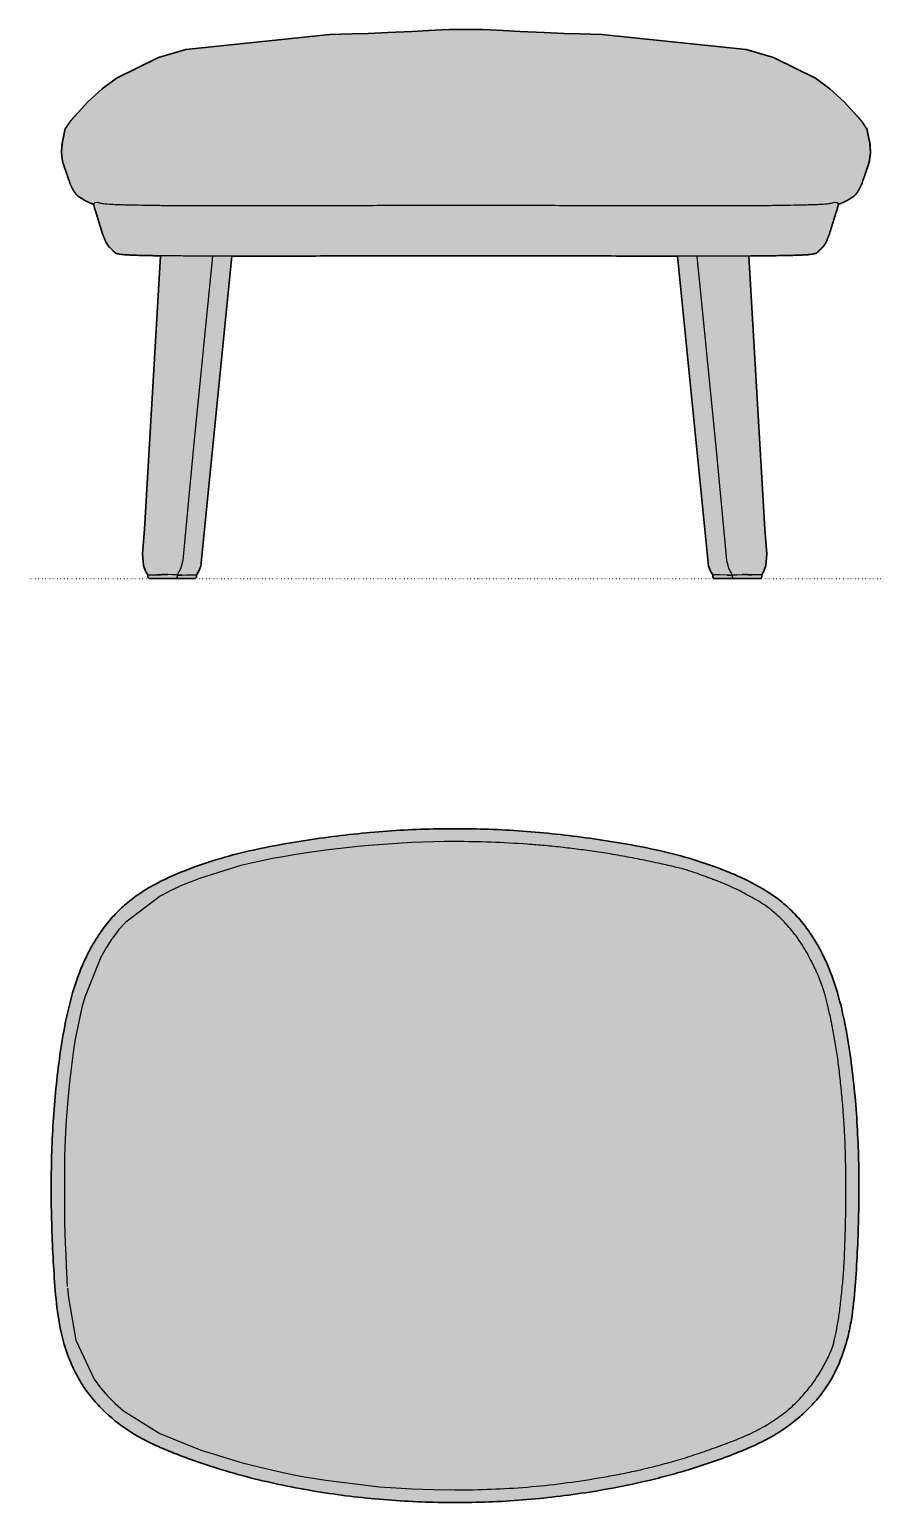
# Model space of a CAD drawing. Header units: millimetres. Extents: x 0 to 1281, y -695 to 412.
# Drawn here: x 0 to 639, y -695 to 412 of the extents above; entities that cross this region are included whole.
import ezdxf

# ---------------------------------------------------------------- set-up
doc = ezdxf.new("R2010")
doc.units = ezdxf.units.MM
doc.linetypes.add('Dots', pattern=[1, 0, -1])
doc.layers.add('Blocks', color=7, linetype='Continuous')
doc.layers.add('Blocks$Fill', color=7, linetype='Continuous', true_color=0xffffff)
for name, color, linetype, lineweight, true_color in [('Blocks$Inner', 7, 'Continuous', 25, 0x007f00), ('Blocks$Outline', 7, 'Continuous', 35, 0xff3f3f), ('Groud', 7, 'Dots', 25, 0x243775)]:
    doc.layers.add(name, color=color, linetype=linetype, lineweight=lineweight, true_color=true_color)

# ---------------------------------------------------------------- blocks, each defined once
blk = doc.blocks.new('Fri Footstool Top')
at = {"layer": 'Blocks$Fill'}
blk.add_hatch(color=256, dxfattribs=at).paths.add_polyline_path([(303.3, 255.2), (303, 255.2), (277.6, 254.8), (264.9, 254.2), (252.3, 253.4), (227, 251.1), (201.8, 248), (176.8, 244.1), (164.3, 241.8), (151.9, 239.2), (139.5, 236.3), (133.4, 234.7), (127.3, 233), (121.2, 231.1), (115.2, 229.2), (109.2, 227.1), (103.3, 224.9), (97.4, 222.5), (91.5, 220), (85.8, 217.4), (80.1, 214.6), (77.3, 213.1), (74.5, 211.5), (71.8, 210), (69.1, 208.3), (66.4, 206.6), (63.8, 204.8), (61.2, 202.9), (58.7, 200.9), (56.3, 198.9), (53.9, 196.8), (51.6, 194.7), (49.3, 192.4), (47.1, 190.1), (45, 187.8), (43, 185.3), (41, 182.9), (39.1, 180.3), (37.2, 177.7), (35.5, 175.1), (33.7, 172.5), (32.1, 169.7), (30.5, 167), (29, 164.2), (27.5, 161.4), (26.1, 158.6), (24.8, 155.7), (23.5, 152.8), (22.3, 149.9), (21.1, 146.9), (20, 143.9), (17.9, 137.9), (16, 131.9), (14.3, 125.8), (12.8, 119.6), (11.4, 113.4), (10.1, 107.2), (9, 101), (7, 88.4), (5.3, 75.9), (3.8, 63.3), (2.6, 50.7), (1.6, 38), (0.9, 25.3), (0.3, 12.7), (-0.1, -12.7), (0.2, -38.1), (1.1, -63.4), (2.7, -88.7), (3.9, -101.3), (4.6, -107.6), (5.6, -113.9), (6.1, -117), (6.7, -120.1), (7.4, -123.2), (8.1, -126.3), (8.9, -129.4), (9.8, -132.4), (10.7, -135.5), (11.7, -138.5), (12.8, -141.5), (13.9, -144.4), (15.2, -147.3), (16.5, -150.2), (17.9, -153.1), (19.3, -155.9), (20.9, -158.7), (22.5, -161.4), (24.3, -164), (26.1, -166.7), (27.9, -169.2), (29.9, -171.7), (31.9, -174.2), (34, -176.5), (36.2, -178.9), (38.4, -181.1), (40.7, -183.3), (43, -185.5), (45.4, -187.6), (47.9, -189.6), (50.3, -191.5), (52.9, -193.5), (55.5, -195.3), (58.1, -197.1), (60.8, -198.8), (63.5, -200.4), (66.2, -202), (69, -203.5), (71.8, -205), (74.7, -206.4), (80.4, -209.1), (86.3, -211.6), (92.1, -214), (104, -218.5), (116, -222.7), (128.1, -226.5), (140.2, -230), (152.5, -233.2), (164.9, -236.1), (177.3, -238.8), (189.7, -241.1), (202.2, -243.3), (214.8, -245.1), (227.4, -246.7), (240, -248.1), (252.6, -249.2), (265.3, -250), (277.9, -250.6), (290.6, -251), (303.3, -251.1), (316, -251), (328.7, -250.6), (341.4, -250), (354, -249.2), (366.7, -248.1), (379.3, -246.7), (391.9, -245.1), (404.4, -243.3), (416.9, -241.1), (429.4, -238.7), (441.8, -236.1), (454.2, -233.2), (470.5, -228.9), (478.6, -226.5), (490.7, -222.6), (502.7, -218.5), (514.6, -214), (520.4, -211.6), (526.3, -209), (532, -206.4), (534.9, -205), (537.7, -203.5), (540.5, -202), (543.2, -200.4), (545.9, -198.7), (548.6, -197), (551.2, -195.2), (553.8, -193.4), (556.4, -191.5), (558.8, -189.5), (561.3, -187.5), (563.7, -185.4), (566, -183.3), (568.3, -181.1), (570.5, -178.8), (572.7, -176.5), (574.8, -174.1), (576.8, -171.6), (578.7, -169.1), (580.6, -166.6), (582.4, -164), (584.1, -161.3), (585.8, -158.6), (587.3, -155.8), (588.8, -153), (590.2, -150.1), (591.5, -147.3), (592.7, -144.3), (593.9, -141.4), (595, -138.4), (596, -135.4), (596.9, -132.3), (597.8, -129.3), (598.6, -126.2), (599.3, -123.1), (599.9, -120), (600.5, -116.9), (601.1, -113.8), (602, -107.5), (602.8, -101.2), (603.9, -88.6), (605.5, -63.3), (606.4, -37.9), (606.7, -12.5), (606.3, 12.8), (605.8, 25.5), (605, 38.2), (604, 50.8), (602.8, 63.5), (601.3, 76.1), (599.6, 88.6), (597.6, 101.2), (596.4, 107.4), (595.2, 113.6), (593.8, 119.8), (592.2, 126), (590.5, 132.1), (588.6, 138.1), (586.6, 144.1), (585.5, 147.1), (584.3, 150.1), (583.1, 153), (581.8, 155.9), (580.4, 158.8), (579, 161.6), (577.5, 164.4), (576, 167.2), (574.4, 169.9), (572.8, 172.6), (571, 175.3), (569.2, 177.9), (567.4, 180.5), (565.5, 183), (563.5, 185.5), (561.4, 187.9), (559.3, 190.3), (557.1, 192.6), (554.9, 194.8), (552.6, 197), (550.2, 199.1), (547.7, 201.1), (545.2, 203), (542.6, 204.9), (540, 206.7), (537.4, 208.4), (534.6, 210.1), (531.9, 211.7), (529.1, 213.2), (526.3, 214.7), (520.6, 217.5), (514.9, 220.1), (509, 222.6), (503.1, 225), (497.2, 227.2), (491.2, 229.3), (485.1, 231.2), (479.1, 233), (473, 234.8), (466.8, 236.4), (454.5, 239.3), (442, 241.9), (429.6, 244.2), (404.5, 248.1), (379.3, 251.2), (354, 253.5), (341.4, 254.2), (328.7, 254.8), (316, 255.1)], flags=0)
at = {"layer": 'Blocks$Inner'}
for p, q in [((303.3, 255.2), (303, 255.2)), ((295.2, 245.6), (287.1, 245.4)), ((166.1, 232.8), (158.2, 231.2)), ((190.1, 236.9), (182.1, 235.6)), ((96.2, 211.8), (89.4, 208.6)), ((103.5, 214.8), (96.6, 212)), ((89.3, 208.5), (88.9, 208.4)), ((50.5, 179.1), (45.7, 172.8)), ((45.5, 172.5), (41.2, 165.8)), ((16.7, 89.1), (15.6, 81)), ((15.6, 81), (14.6, 73)), ((10.2, -48.6), (10.5, -56.7)), ((11.2, -72.9), (12, -88.7)), ((37.2, -165.1), (42.3, -171)), ((42.5, -171.2), (48.1, -176.8)), ((182.3, -230.2), (190.3, -231.7))]:
    blk.add_line(p, q, dxfattribs=at)
for points in [[(287.1, 245.4), (270.8, 244.9), (238.5, 242.7), (230.4, 241.9), (206.2, 239.1), (190.1, 236.9)], [(303.3, 245.6), (295.2, 245.6)], [(182.1, 235.6), (174.1, 234.2), (166.1, 232.8)], [(158.2, 231.2), (142.3, 227.5), (111.4, 217.9), (103.8, 214.9)], [(88.5, 208.1), (81.8, 204.5), (55.9, 185.1), (50.6, 179.2)], [(41.1, 165.8), (37.1, 158.8), (25.1, 128.7), (22.9, 120.9)], [(22.9, 120.9), (18, 97.1), (16.7, 89.2)], [(14.6, 73), (13.7, 64.9), (12.1, 48.7), (11, 32.5), (10.2, 16.3), (10, 8.2)], [(10, 8.2), (9.8, 0.1), (9.8, -32.4), (10, -40.5), (10.2, -48.6)], [(10.5, -56.7), (10.8, -64.8), (11.2, -72.9)], [(12.1, -90.1), (12.9, -97.2), (18.5, -129.1), (32.3, -158.3), (37, -164.9)], [(48.1, -176.8), (54.2, -182.2), (81.6, -199.3), (111.8, -211.4), (142.7, -221.1), (150.6, -223.1), (166.4, -226.9)], [(166.4, -226.9), (174.3, -228.6), (182.3, -230.2)], [(190.3, -231.7), (206.3, -234.4), (238.5, -238.4), (246.6, -239.2), (254.7, -239.9), (270.9, -240.8), (287.1, -241.4), (303.3, -241.6)]]:
    blk.add_lwpolyline(points, dxfattribs=at)
for points, knots in [([(303, 255.2), (294.5, 255.2), (277.6, 255), (252.3, 253.6), (227, 251.3), (193.4, 247.1), (160, 241.5), (127.2, 233.3), (103.1, 225.2), (83.7, 216.8), (68.9, 208.5), (58.6, 201.1), (49.1, 192.6), (40.8, 183), (33.6, 172.6), (25.2, 157.8), (17.4, 138.1), (11.1, 113.5), (6.8, 88.5), (3.6, 63.3), (1.5, 38), (0.2, 12.7), (-0.2, -12.7), (0.1, -38.1), (1, -63.4), (2.6, -88.7), (5, -114), (9.9, -134.6), (16.3, -150.3), (22.3, -161.5), (29.7, -171.9), (41.1, -184.4), (54.3, -195.1), (68.9, -203.7), (80.4, -209.2), (92.1, -214), (107.9, -220), (136, -229.4), (177.1, -239.4), (218.9, -246.1), (252.6, -249.3), (277.9, -250.8), (294.9, -251.1), (303.3, -251.1)], [0.3454497, 0.3454497, 0.3454497, 0.3454497, 0.3724767, 0.3995038, 0.4265308, 0.4535578, 0.5076119, 0.5346389, 0.5616659, 0.588693, 0.6022065, 0.61572, 0.6292335, 0.642747, 0.6562605, 0.669774, 0.6968011, 0.7238281, 0.7508551, 0.7778822, 0.8049092, 0.8319362, 0.8589632, 0.8859903, 0.9130173, 0.9400443, 0.9670714, 0.9940984, 1.0076119, 1.0211254, 1.0346389, 1.0481524, 1.0751795, 1.088693, 1.1022065, 1.11572, 1.1292335, 1.1562605, 1.2103146, 1.2643687, 1.2913957, 1.3184227, 1.3454497, 1.3454497, 1.3454497, 1.3454497]), ([(470.5, -228.9), (473.2, -228.1), (484, -224.9), (498.8, -220), (514.6, -214), (526.3, -209.2), (537.8, -203.6), (548.7, -197.2), (559, -189.7), (568.4, -181.2), (577, -171.8), (586.8, -158), (594, -142.5), (598.7, -126.3), (602, -109.6), (604, -88.6), (605.6, -63.3), (606.5, -37.9), (606.9, -12.5), (606.4, 12.9), (605.2, 38.2), (603, 63.5), (599.8, 88.7), (595.5, 113.7), (589.2, 138.3), (581.3, 158), (572.9, 172.7), (565.7, 183.2), (557.3, 192.8), (544.7, 204.1), (530.2, 213), (514.9, 220.2), (499.2, 226.6), (479.2, 233.4), (454.5, 239.5), (429.6, 244.4), (404.5, 248.2), (379.3, 251.3), (354, 253.6), (328.7, 255), (311.8, 255.2), (303.3, 255.2)], [1.5256299, 1.5256299, 1.5256299, 1.5256299, 1.5346389, 1.5616659, 1.5751794, 1.5886929, 1.6022064, 1.6157199, 1.6292335, 1.642747, 1.6562605, 1.669774, 1.696801, 1.7103145, 1.7238281, 1.7508551, 1.7778821, 1.8049091, 1.8319362, 1.8589632, 1.8859902, 1.9130172, 1.9400443, 1.9670713, 1.9940983, 2.0211253, 2.0346389, 2.0481524, 2.0616659, 2.0751794, 2.1022064, 2.1157199, 2.1292335, 2.1562605, 2.1832875, 2.2103145, 2.2373416, 2.2643686, 2.2913956, 2.3184226, 2.3454497, 2.3454497, 2.3454497, 2.3454497]), ([(411.4, 237.6), (409.1, 238), (404.6, 238.6), (395.6, 239.8), (384.4, 241.2), (371, 242.6), (353, 244), (330.4, 245.2), (312.4, 245.6), (303.3, 245.6)], [30.26377117, 30.26377117, 30.26377117, 30.26377117, 30.26945299, 30.2751348, 30.28649844, 30.29786208, 30.30922571, 30.33195299, 30.35468026, 30.35468026, 30.35468026, 30.35468026]), ([(303.3, -241.6), (312.4, -241.6), (330.5, -241.2), (357.5, -239.7), (384.5, -236.8), (406.9, -233.4), (424.6, -230.3), (437.8, -227.6), (448.8, -225), (457.6, -222.8), (464.2, -221), (471, -219.1), (480.5, -216.1), (492.5, -212.1), (506.1, -207.2), (517.7, -202.7), (526.3, -198.9), (533, -195.4), (537.9, -192.6), (541.6, -190.1), (544.5, -188.2), (547.4, -186.2), (551.1, -183.5), (555.3, -180), (560, -175.5), (564.5, -170.8), (568.9, -165.6), (573.1, -160.1), (576.2, -155.4), (578.3, -152), (579.3, -150.1), (580.1, -148.7), (580.8, -147.3), (581.8, -145.5), (582.9, -143.4), (584.1, -141), (585.6, -137.6), (587, -133.9), (588.2, -129.4), (589.1, -125.5), (590, -121), (591.2, -114.5), (592.5, -105.5), (593.6, -95.7), (594.4, -87.5), (594.9, -81.3), (595.4, -74.9), (595.9, -65.9), (596.3, -54.2), (596.7, -42.1), (596.8, -32.6), (596.9, -25.7), (596.9, -18.9), (596.9, -9.9), (596.8, 1.4), (596.6, 12.6), (596.2, 21.7), (595.9, 28.5), (595.4, 35.4), (594.8, 45), (593.7, 57.1), (592.5, 68.9), (591.4, 77.8), (590.6, 84.1), (589.7, 90.1), (588.4, 97.9), (586.7, 107.3), (584.8, 115.8), (583.4, 122), (582.3, 126.3), (581.3, 130.2), (580, 134.7), (578.4, 139.3), (576.7, 143.5), (575.2, 147), (573.9, 149.8), (572.5, 152.8), (570.5, 156.8), (567.8, 161.9), (564.3, 167.8), (560.5, 173.4), (556.4, 178.8), (551.9, 183.9), (547.1, 188.8), (542.1, 193.2), (536.8, 197.3), (531, 201), (525.1, 204.4), (519.1, 207.5), (513.2, 210.5), (507.3, 213.2), (502.2, 215.3), (497.9, 216.9), (494.6, 218.1), (491.4, 219.3), (487.3, 220.8), (482.4, 222.6), (475.4, 224.8), (466.6, 227), (454.5, 229.7), (440.4, 232.6), (428, 234.9), (418.3, 236.6), (413.7, 237.3), (411.4, 237.6)], [29.3546803, 29.3546803, 29.3546803, 29.3546803, 29.3774075, 29.4001348, 29.4228621, 29.4455893, 29.456953, 29.4683166, 29.4796803, 29.4853621, 29.4910439, 29.4967257, 29.5024075, 29.5137712, 29.5251348, 29.5364984, 29.5478621, 29.5592257, 29.5705893, 29.5762712, 29.581953, 29.5876348, 29.5933166, 29.6046803, 29.6160439, 29.6274075, 29.6387712, 29.6501348, 29.6614984, 29.6671803, 29.6700212, 29.6728621, 29.675703, 29.6785439, 29.6842257, 29.6899075, 29.6955893, 29.706953, 29.7126348, 29.7183166, 29.7239984, 29.7296803, 29.7410439, 29.7524075, 29.7580893, 29.7637712, 29.769453, 29.7751348, 29.7864984, 29.7978621, 29.8035439, 29.8092257, 29.8149075, 29.8205893, 29.831953, 29.8433166, 29.8489984, 29.8546803, 29.8603621, 29.8660439, 29.8774075, 29.8887712, 29.894453, 29.9001348, 29.9058166, 29.9114984, 29.9228621, 29.9342257, 29.9399075, 29.9455893, 29.9512712, 29.956953, 29.9683166, 29.9796803, 29.9853621, 29.9910439, 29.9967257, 30.0024075, 30.0137712, 30.0251348, 30.0364984, 30.0478621, 30.0592257, 30.0705893, 30.081953, 30.0933166, 30.1046803, 30.1160439, 30.1274075, 30.1387712, 30.1501348, 30.1614984, 30.1671803, 30.1728621, 30.1785439, 30.1842257, 30.1955893, 30.206953, 30.2183166, 30.2296803, 30.2410439, 30.2524075, 30.2580893, 30.2637712, 30.2637712, 30.2637712, 30.2637712]), ([(303.3, -251.1), (311.8, -251.1), (337.2, -250.7), (370.9, -248), (404.4, -243.4), (429.4, -238.9), (451.4, -234), (465.1, -230.4), (470.5, -228.9)], [1.3454497, 1.3454497, 1.3454497, 1.3454497, 1.3724767, 1.4265308, 1.4535578, 1.4805848, 1.5076119, 1.5256299, 1.5256299, 1.5256299, 1.5256299])]:
    blk.add_open_spline(points, degree=3, knots=knots, dxfattribs=at)
at = {"layer": 'Blocks$Outline'}
blk.add_open_spline([(303.3, 255.2), (303.2, 255.2), (303.1, 255.2), (303, 255.2), (294.5, 255.2), (277.6, 255), (252.3, 253.6), (227, 251.3), (193.4, 247.1), (160, 241.5), (127.2, 233.3), (103.1, 225.2), (83.7, 216.8), (68.9, 208.5), (58.6, 201.1), (49.1, 192.6), (40.8, 183), (33.6, 172.6), (25.2, 157.8), (17.4, 138.1), (11.1, 113.5), (6.8, 88.5), (3.6, 63.3), (1.5, 38), (0.2, 12.7), (-0.2, -12.7), (0.1, -38.1), (1, -63.4), (2.6, -88.7), (5, -114), (9.9, -134.6), (16.3, -150.3), (22.3, -161.5), (29.7, -171.9), (41.1, -184.4), (54.3, -195.1), (68.9, -203.7), (80.4, -209.2), (92.1, -214), (107.9, -220), (136, -229.4), (177.1, -239.4), (218.9, -246.1), (252.6, -249.3), (277.9, -250.8), (294.9, -251.1), (303.3, -251.1), (311.8, -251.1), (337.2, -250.7), (370.9, -248), (404.4, -243.4), (429.4, -238.9), (451.4, -234), (465.1, -230.4), (470.5, -228.9), (473.2, -228.1), (484, -224.9), (498.8, -220), (514.6, -214), (526.3, -209.2), (537.8, -203.6), (548.7, -197.2), (559, -189.7), (568.4, -181.2), (577, -171.8), (586.8, -158), (594, -142.5), (598.7, -126.3), (602, -109.6), (604, -88.6), (605.6, -63.3), (606.5, -37.9), (606.9, -12.5), (606.4, 12.9), (605.2, 38.2), (603, 63.5), (599.8, 88.7), (595.5, 113.7), (589.2, 138.3), (581.3, 158), (572.9, 172.7), (565.7, 183.2), (557.3, 192.8), (544.7, 204.1), (530.2, 213), (514.9, 220.2), (499.2, 226.6), (479.2, 233.4), (454.5, 239.5), (429.6, 244.4), (404.5, 248.2), (379.3, 251.3), (354, 253.6), (328.7, 255), (311.8, 255.2), (303.3, 255.2)], degree=3, knots=[0, 0, 0, 0, 0.34545, 0.34545, 0.34545, 0.372477, 0.399504, 0.426531, 0.453558, 0.507612, 0.534639, 0.561666, 0.588693, 0.602206, 0.61572, 0.629234, 0.642747, 0.656261, 0.669774, 0.696801, 0.723828, 0.750855, 0.777882, 0.804909, 0.831936, 0.858963, 0.88599, 0.913017, 0.940044, 0.967071, 0.994098, 1.007612, 1.021125, 1.034639, 1.048152, 1.075179, 1.088693, 1.102206, 1.11572, 1.129234, 1.156261, 1.210315, 1.264369, 1.291396, 1.318423, 1.34545, 1.34545, 1.34545, 1.372477, 1.426531, 1.453558, 1.480585, 1.507612, 1.52563, 1.52563, 1.52563, 1.534639, 1.561666, 1.575179, 1.588693, 1.602206, 1.61572, 1.629233, 1.642747, 1.65626, 1.669774, 1.696801, 1.710315, 1.723828, 1.750855, 1.777882, 1.804909, 1.831936, 1.858963, 1.88599, 1.913017, 1.940044, 1.967071, 1.994098, 2.021125, 2.034639, 2.048152, 2.061666, 2.075179, 2.102206, 2.11572, 2.129233, 2.15626, 2.183288, 2.210315, 2.237342, 2.264369, 2.291396, 2.318423, 2.34545, 2.34545, 2.34545, 2.34545], dxfattribs=at)
blk = doc.blocks.new('Fri Footstool Front')
at = {"layer": 'Blocks$Fill'}
blk.add_hatch(color=256, dxfattribs=at).paths.add_polyline_path([(346.2, 412.1), (340.5, 412.5), (327.9, 412.4), (315.4, 412.5), (309.6, 412.1), (225.7, 408.6), (117.5, 397.4), (96.9, 391.3), (65.4, 376), (54.6, 367.9), (43.8, 358), (34.3, 347.7), (30.3, 343.1), (26.8, 337.9), (24.5, 326.8), (24, 319.9), (24.9, 312.9), (30.6, 296.3), (32.8, 291.8), (33.7, 290.4), (34.5, 289.3), (35.3, 288.4), (36.1, 287.6), (36.8, 287), (37.5, 286.5), (38.8, 285.8), (39.3, 285.4), (39.8, 285.1), (40.4, 284.7), (40.9, 284.4), (41.5, 284.1), (42, 283.8), (42.6, 283.5), (43.2, 283.2), (43.8, 282.9), (44.4, 282.6), (44.9, 282.4), (45.5, 282.1), (46.1, 281.9), (46.8, 281.7), (47.4, 281.4), (48, 281.2), (54.9, 258.7), (57.5, 252.4), (59, 250), (64.5, 244.5), (64.5, 244.5), (64.5, 244.5), (64.5, 244.5), (64.5, 244.5), (64.5, 244.5), (64.5, 244.5), (64.5, 244.5), (64.5, 244.5), (64.5, 244.5), (64.5, 244.5), (64.5, 244.5), (64.5, 244.5), (64.5, 244.5), (64.5, 244.5), (64.5, 244.5), (64.5, 244.5), (64.5, 244.5), (64.5, 244.5), (64.5, 244.5), (64.5, 244.4), (64.5, 244.4), (64.6, 244.4), (64.6, 244.4), (64.6, 244.4), (64.7, 244.4), (64.7, 244.4), (64.8, 244.3), (65, 244.3), (65.2, 244.2), (65.9, 244), (66.9, 243.8), (67.5, 243.7), (67.8, 243.6), (68.2, 243.6), (68.6, 243.5), (69.1, 243.4), (70.4, 243.3), (72.3, 243.1), (80.2, 242.8), (98.5, 242.4), (84.9, 18.5), (85.6, 9.6), (87.2, 5.3), (88.8, 2.6), (88.8, 1), (89.8, 0), (110, 0), (124.6, 0), (125.6, 1), (125.6, 2.7), (127.2, 5.3), (128.8, 9.2), (152.1, 242.1), (486.7, 242.1), (510.1, 9.2), (511.7, 5.3), (513.3, 2.7), (513.3, 1), (514.2, 0), (528.9, 0), (549.1, 0), (550.1, 1), (550.1, 2.6), (551.6, 5.3), (553.2, 9.6), (553.9, 18.5), (552.5, 37), (540.3, 242.2), (577.6, 242.8), (583.5, 243.1), (585.4, 243.3), (586.8, 243.4), (587.3, 243.5), (587.7, 243.6), (588.1, 243.6), (588.4, 243.7), (589.5, 243.9), (590.3, 244.1), (590.6, 244.2), (590.9, 244.3), (591, 244.3), (591.1, 244.4), (591.2, 244.4), (591.2, 244.4), (591.3, 244.4), (591.3, 244.4), (591.3, 244.4), (591.3, 244.4), (591.3, 244.5), (591.4, 244.5), (591.4, 244.5), (591.4, 244.5), (591.4, 244.5), (591.4, 244.5), (591.4, 244.5), (591.4, 244.5), (591.4, 244.5), (591.4, 244.5), (591.4, 244.5), (591.4, 244.5), (591.4, 244.5), (591.4, 244.5), (591.4, 244.5), (591.4, 244.5), (591.4, 244.5), (591.4, 244.5), (591.4, 244.5), (591.4, 244.5), (596.9, 250), (598.4, 252.4), (600.9, 258.7), (607.9, 281.2), (608.5, 281.4), (609.1, 281.7), (609.7, 281.9), (610.3, 282.1), (610.9, 282.4), (611.5, 282.6), (612.1, 282.9), (612.7, 283.2), (613.3, 283.5), (613.8, 283.8), (614.4, 284.1), (615, 284.4), (615.5, 284.7), (616.1, 285.1), (616.6, 285.4), (617.1, 285.8), (618.3, 286.5), (619, 287), (619.8, 287.6), (620.6, 288.4), (621.4, 289.3), (622.2, 290.4), (623, 291.8), (625.2, 296.3), (630.9, 312.9), (631.9, 319.9), (631.4, 326.8), (629.1, 337.9), (625.6, 343.1), (621.6, 347.7), (612, 358), (601.2, 367.9), (590.5, 376), (559, 391.3), (538.3, 397.4), (430.1, 408.6), (413.5, 409.1)], flags=0)
at = {"layer": 'Blocks$Inner'}
for points in [[(617.1, 285.8), (618.3, 286.5), (619, 287), (619.8, 287.6), (620.6, 288.4), (621.4, 289.3), (622.2, 290.4), (623, 291.8), (625.2, 296.3), (630.9, 312.9), (631.9, 319.9), (631.4, 326.8), (629.1, 337.9), (625.6, 343.1), (621.6, 347.7), (612, 358), (601.2, 367.9), (590.5, 376), (559, 391.3), (538.3, 397.4), (430.1, 408.6), (413.5, 409.1), (401.4, 409.5), (386.7, 410.1), (368.3, 411), (355.8, 411.7), (346.2, 412.1), (340.5, 412.5), (327.9, 412.4), (315.4, 412.5), (309.6, 412.1), (300.1, 411.7), (287.5, 411), (269.2, 410.1), (254.4, 409.5), (242.4, 409.1), (225.7, 408.6), (117.5, 397.4), (96.9, 391.3), (65.4, 376), (54.6, 367.9), (43.8, 358), (34.3, 347.7), (30.3, 343.1), (26.8, 337.9), (24.5, 326.8), (24, 319.9), (24.9, 312.9), (30.6, 296.3), (32.8, 291.8), (33.7, 290.4), (34.5, 289.3), (35.3, 288.4), (36.1, 287.6), (36.8, 287), (37.5, 286.5), (38.8, 285.8)], [(51.2, 282.5), (49.1, 282.2), (48, 281.2)], [(48, 281.2), (54.9, 258.7), (57.5, 252.4), (59, 250), (64.5, 244.5)], [(591.4, 244.5), (596.9, 250), (598.4, 252.4), (600.9, 258.7), (607.9, 281.2)], [(607.9, 281.2), (606.8, 282.2), (604.7, 282.5)], [(137.4, 242.2), (123.2, 98.9), (116.6, 29.7), (115.1, 13.3), (113.4, 7.2), (111, 2.7), (111, 1), (110.9, 0.9), (110.7, 0.8), (110.6, 0.7), (110.5, 0.6), (110.4, 0.5), (110.3, 0.4), (110.2, 0.3), (110.1, 0.2), (110.1, 0.1), (110, 0), (89.8, 0), (88.8, 1), (88.8, 2.6), (87.2, 5.3), (85.6, 9.6), (84.9, 18.5), (86.3, 37), (98.5, 242.4)], [(110, 0), (124.6, 0), (125.6, 1), (125.6, 2.7), (127.2, 5.3), (128.8, 9.2), (152.1, 242.1)], [(528.9, 0), (525.5, 0), (521.6, 0), (518.1, 0), (515.5, 0), (514.2, 0), (513.3, 1), (513.3, 2.7), (511.7, 5.3), (510.1, 9.2), (486.7, 242.1)], [(501.3, 242.1), (515.6, 98.9), (522.2, 29.7), (523.7, 13.3), (525.4, 7.2), (527.9, 2.7)], [(527.9, 2.7), (527.9, 1), (528, 0.9), (528.1, 0.8), (528.2, 0.7), (528.3, 0.6), (528.4, 0.5), (528.5, 0.4), (528.6, 0.3), (528.7, 0.2), (528.8, 0.1), (528.9, 0), (549.1, 0), (550.1, 1), (550.1, 2.6), (551.6, 5.3), (553.2, 9.6), (553.9, 18.5), (552.5, 37), (540.3, 242.2)]]:
    blk.add_lwpolyline(points, dxfattribs=at)
for points in [[(38.8, 285.8), (43, 282.8), (48, 281.2)], [(607.9, 281.2), (612.9, 282.8), (617.1, 285.8)]]:
    blk.add_rational_spline(points, [1, 0.987182381577, 1], degree=2, dxfattribs=at)
for points, knots in [([(327.9, 280.2), (325.7, 280.2), (316.8, 280.2), (298.9, 280.1), (265.6, 280.1), (230.2, 280), (195.2, 280), (169.2, 279.9), (147.9, 279.9), (131.1, 280), (118.6, 280), (106.3, 280), (94.6, 280.1), (84, 280.3), (76, 280.4), (70.6, 280.6), (65.9, 280.7), (59.7, 281), (56.1, 281.3), (54.4, 281.6), (53.2, 281.9), (52.1, 282.2), (51.5, 282.4), (51.3, 282.5), (51.2, 282.5)], [401.952125, 401.952125, 401.952125, 401.952125, 408.476292, 428.050603, 454.149685, 506.34785, 532.446932, 558.546014, 584.645097, 597.694638, 610.744179, 623.79372, 636.843261, 649.892802, 662.942343, 669.467114, 675.991885, 689.041426, 715.140508, 728.190049, 741.23959, 767.338672, 793.437755, 800.326093, 800.326093, 800.326093, 800.326093]), ([(604.7, 282.5), (604.6, 282.5), (604.4, 282.4), (603.8, 282.2), (602.7, 281.9), (601.5, 281.6), (599.8, 281.3), (596.2, 281), (589.9, 280.7), (585.3, 280.6), (579.8, 280.4), (571.9, 280.3), (561.2, 280.1), (549.5, 280), (537.3, 280), (524.8, 280), (508, 279.9), (486.7, 279.9), (460.7, 280), (425.7, 280), (390.3, 280.1), (356.9, 280.1), (339.1, 280.2), (330.2, 280.2), (327.9, 280.2)], [3.578157, 3.578157, 3.578157, 3.578157, 10.466495, 36.565577, 62.664659, 75.7142, 88.763741, 114.862824, 127.912365, 134.437135, 140.961906, 154.011447, 167.060988, 180.110529, 193.16007, 206.209611, 219.259153, 245.358235, 271.457317, 297.556399, 349.754564, 375.853646, 395.427958, 401.952125, 401.952125, 401.952125, 401.952125]), ([(327.9, 242.4), (322.5, 242.4), (311.7, 242.4), (290, 242.4), (263, 242.3), (230.7, 242.3), (204.1, 242.2), (183, 242.2), (169.9, 242.1), (159.6, 242.1), (152, 242.1), (144.3, 242.1), (136.5, 242.2), (128.6, 242.2), (118.5, 242.2), (108.9, 242.3), (99.7, 242.4), (93.2, 242.5), (87.1, 242.6), (82.9, 242.7), (80.1, 242.8), (77.6, 242.9), (74.8, 243), (72.2, 243.1), (69.7, 243.3), (68.3, 243.5), (67.4, 243.7), (66.9, 243.8), (66.4, 243.9), (65.9, 244), (65.6, 244.1), (65.1, 244.2), (64.7, 244.4), (64.5, 244.5), (64.5, 244.5), (64.5, 244.5)], [0, 0, 0, 0, 0.0199995, 0.0399995, 0.0799996, 0.1199996, 0.1599996, 0.1799997, 0.1999997, 0.2099997, 0.2199997, 0.2299997, 0.2399997, 0.2499997, 0.2599998, 0.2799998, 0.2899998, 0.2999998, 0.3099998, 0.3199998, 0.3249998, 0.3299998, 0.3399998, 0.3499999, 0.3599999, 0.3799999, 0.3899999, 0.3999999, 0.4099999, 0.4199999, 0.4299999, 0.44, 0.46, 0.48, 0.4823102, 0.4823102, 0.4823102, 0.4823102]), ([(591.4, 244.5), (591.4, 244.5), (591.4, 244.5), (591.2, 244.4), (590.8, 244.2), (590.3, 244.1), (589.9, 244), (589.5, 243.9), (589, 243.8), (588.4, 243.7), (587.5, 243.5), (586.2, 243.3), (583.7, 243.1), (581.1, 243), (578.3, 242.9), (575.7, 242.8), (572.9, 242.7), (568.8, 242.6), (562.7, 242.5), (556.1, 242.4), (546.9, 242.3), (537.4, 242.2), (527.2, 242.2), (519.4, 242.2), (511.5, 242.1), (503.9, 242.1), (496.3, 242.1), (486, 242.1), (472.9, 242.2), (451.8, 242.2), (425.1, 242.3), (392.9, 242.3), (365.9, 242.4), (344.2, 242.4), (333.4, 242.4), (327.9, 242.4)], [-0.4823102, -0.4823102, -0.4823102, -0.4823102, -0.48, -0.46, -0.44, -0.4299999, -0.4199999, -0.4099999, -0.3999999, -0.3899999, -0.3799999, -0.3599999, -0.3499999, -0.3399998, -0.3299998, -0.3249998, -0.3199998, -0.3099998, -0.2999998, -0.2899998, -0.2799998, -0.2599998, -0.2499997, -0.2399997, -0.2299997, -0.2199997, -0.2099997, -0.1999997, -0.1799997, -0.1599996, -0.1199996, -0.0799996, -0.0399995, -0.0199995, 0, 0, 0, 0]), ([(90.2, 2.7), (91.3, 2.7), (93.3, 2.7), (95.7, 2.7), (96, 2.7)], [0, 0, 0, 0, 1, 1.110533, 1.110533, 1.110533, 1.110533]), ([(92.7, 2.7), (92.9, 2.7), (93.8, 2.7), (94.9, 2.7), (95.8, 2.7), (96, 2.7)], [-0.8888889, -0.8888889, -0.8888889, -0.8888889, -0.8611584, -0.7917139, -0.777825, -0.777825, -0.777825, -0.777825]), ([(96, 2.7), (96.6, 2.7), (97.8, 2.7), (99.1, 2.7), (99.8, 2.8)], [1.1105327, 1.1105327, 1.1105327, 1.1105327, 1.1659871, 1.2215427, 1.2215427, 1.2215427, 1.2215427]), ([(103.6, 2.8), (103.1, 2.8), (101.8, 2.8), (100.5, 2.8), (99.8, 2.8)], [0.3333333, 0.3333333, 0.3333333, 0.3333333, 0.5549919, 0.8883253, 0.8883253, 0.8883253, 0.8883253]), ([(99.8, 2.8), (100.7, 2.8), (102, 2.8), (103.2, 2.8), (103.6, 2.8)], [0.8883253, 0.8883253, 0.8883253, 0.8883253, 0.9715268, 0.9993106, 0.9993106, 0.9993106, 0.9993106]), ([(111, 2.7), (110.8, 2.7), (110.6, 2.7), (110.1, 2.7), (103.6, 2.8)], [0.2118333, 0.2118333, 0.2118333, 0.2118333, 0.2222222, 0.3333333, 0.3333333, 0.3333333, 0.3333333]), ([(114.6, 2.5), (113.8, 2.5), (112.6, 2.5), (111.4, 2.5), (111, 2.5)], [1.6667137, 1.6667137, 1.6667137, 1.6667137, 2, 2.1984459, 2.1984459, 2.1984459, 2.1984459]), ([(111, 2.5), (111.5, 2.5), (112.7, 2.5), (114, 2.5), (114.6, 2.5)], [2.1984459, 2.1984459, 2.1984459, 2.1984459, 2.2493154, 2.3048709, 2.3048709, 2.3048709, 2.3048709]), ([(524.2, 2.5), (525, 2.5), (526.3, 2.5), (527.4, 2.5), (527.9, 2.5)], [1.6667137, 1.6667137, 1.6667137, 1.6667137, 2, 2.1984459, 2.1984459, 2.1984459, 2.1984459]), ([(527.9, 2.5), (527.3, 2.5), (526.1, 2.5), (524.9, 2.5), (524.2, 2.5)], [2.1984459, 2.1984459, 2.1984459, 2.1984459, 2.2493154, 2.3048709, 2.3048709, 2.3048709, 2.3048709]), ([(527.9, 2.7), (528, 2.7), (528.3, 2.7), (528.8, 2.7), (535.3, 2.8)], [0, 0, 0, 0, 0.0103889, 0.1215, 0.1215, 0.1215, 0.1215]), ([(535.3, 2.8), (535.8, 2.8), (537, 2.8), (538.3, 2.8), (539.1, 2.8)], [0.1215, 0.1215, 0.1215, 0.1215, 0.3431586, 0.6764919, 0.6764919, 0.6764919, 0.6764919]), ([(539.1, 2.8), (538.1, 2.8), (536.8, 2.8), (535.6, 2.8), (535.3, 2.8)], [0.6764919, 0.6764919, 0.6764919, 0.6764919, 0.7596935, 0.7874772, 0.7874772, 0.7874772, 0.7874772]), ([(542.9, 2.7), (542.3, 2.7), (541, 2.7), (539.7, 2.7), (539.1, 2.8)], [1.1105327, 1.1105327, 1.1105327, 1.1105327, 1.1659871, 1.2215427, 1.2215427, 1.2215427, 1.2215427]), ([(546.2, 2.7), (545.9, 2.7), (545, 2.7), (543.9, 2.7), (543, 2.7), (542.9, 2.7)], [-0.8888889, -0.8888889, -0.8888889, -0.8888889, -0.8611584, -0.7917139, -0.777825, -0.777825, -0.777825, -0.777825]), ([(548.6, 2.7), (547.5, 2.7), (545.5, 2.7), (543.1, 2.7), (542.9, 2.7)], [0, 0, 0, 0, 1, 1.110533, 1.110533, 1.110533, 1.110533])]:
    blk.add_open_spline(points, degree=3, knots=knots, dxfattribs=at)
for points in [[(88.8, 2.6), (89.2, 2.6), (89.6, 2.6), (90.2, 2.7)], [(90.2, 2.7), (90.8, 2.7), (91.7, 2.7), (92.7, 2.7)], [(99.8, 2.8), (98.5, 2.7), (97.2, 2.7), (96, 2.7)], [(114.6, 2.5), (124.9, 2.6), (125.3, 2.7), (125.6, 2.7)], [(524.2, 2.5), (513.9, 2.6), (513.5, 2.7), (513.3, 2.7)], [(539.1, 2.8), (540.4, 2.7), (541.7, 2.7), (542.9, 2.7)], [(548.6, 2.7), (548, 2.7), (547.2, 2.7), (546.2, 2.7)], [(550.1, 2.6), (549.6, 2.6), (549.2, 2.6), (548.6, 2.7)]]:
    blk.add_open_spline(points, degree=3, dxfattribs=at)
at = {"layer": 'Blocks$Outline'}
for points in [[(309.6, 412.1), (300.1, 411.7), (287.5, 411), (269.2, 410.1), (254.4, 409.5), (242.4, 409.1), (225.7, 408.6), (117.5, 397.4), (96.9, 391.3), (65.4, 376), (54.6, 367.9), (43.8, 358), (34.3, 347.7)], [(346.2, 412.1), (340.5, 412.5), (327.9, 412.4), (315.4, 412.5), (309.6, 412.1)], [(621.6, 347.7), (612, 358), (601.2, 367.9), (590.5, 376), (559, 391.3), (538.3, 397.4), (430.1, 408.6), (413.5, 409.1), (401.4, 409.5), (386.7, 410.1), (368.3, 411), (355.8, 411.7), (346.2, 412.1)], [(98.5, 242.4), (86.3, 37), (84.9, 18.5), (85.6, 9.6), (87.2, 5.3), (88.8, 2.6), (88.8, 1), (89.8, 0), (110, 0)], [(124.6, 0), (125.6, 1), (125.6, 2.7), (127.2, 5.3), (128.8, 9.2), (152.1, 242.1)], [(486.7, 242.1), (510.1, 9.2), (511.7, 5.3), (513.3, 2.7), (513.3, 1), (514.2, 0)], [(528.9, 0), (549.1, 0), (550.1, 1), (550.1, 2.6), (551.6, 5.3), (553.2, 9.6), (553.9, 18.5), (552.5, 37), (540.3, 242.2)], [(110, 0), (124.6, 0)], [(514.2, 0), (515.5, 0), (518.1, 0), (521.6, 0), (525.5, 0), (528.9, 0)]]:
    blk.add_lwpolyline(points, dxfattribs=at)
for points, weights, knots in [([(34.3, 347.7), (32.3, 345.4), (30.3, 343.1), (28.6, 340.5), (26.8, 337.9), (25.7, 332.4), (24.5, 326.8), (24.2, 323.3), (24, 319.9), (24.4, 316.4), (24.9, 312.9), (27.8, 304.6), (30.6, 296.3), (31.7, 294), (32.8, 291.8), (33.3, 291.1), (33.7, 290.4), (34.1, 289.8), (34.5, 289.3), (34.9, 288.8), (35.3, 288.4), (35.7, 288), (36.1, 287.6), (36.5, 287.3), (36.8, 287), (37.2, 286.7), (37.5, 286.5), (38.2, 286.1), (38.8, 285.8), (43, 282.8), (48, 281.2), (51.5, 270), (54.9, 258.7), (56.2, 255.6), (57.5, 252.4), (58.2, 251.2), (59, 250), (61.7, 247.2), (64.5, 244.5)], [1, 1, 1, 1, 1, 1, 1, 1, 1, 1, 1, 1, 1, 1, 1, 1, 1, 1, 1, 1, 1, 1, 1, 1, 1, 1, 1, 1, 1, 0.987182381577, 1, 1, 1, 1, 1, 1, 1, 1, 1], [-28.332014, -28.332014, -28.332014, -27.332014, -27.332014, -26.332014, -26.332014, -25.332014, -25.332014, -24.332014, -24.332014, -23.332014, -23.332014, -22.332014, -22.332014, -21.332014, -21.332014, -20.332014, -20.332014, -19.332014, -19.332014, -18.332014, -18.332014, -17.332014, -17.332014, -16.332014, -16.332014, -15.332014, -15.332014, -14.332014, -14.332014, -4, -4, -3, -3, -2, -2, -1, -1, -0.00411, -0.00411, -0.00411]), ([(591.4, 244.5), (594.2, 247.2), (596.9, 250), (597.6, 251.2), (598.4, 252.4), (599.7, 255.6), (600.9, 258.7), (604.4, 270), (607.9, 281.2), (612.9, 282.8), (617.1, 285.8), (617.7, 286.1), (618.3, 286.5), (618.7, 286.7), (619, 287), (619.4, 287.3), (619.8, 287.6), (620.2, 288), (620.6, 288.4), (621, 288.8), (621.4, 289.3), (621.8, 289.8), (622.2, 290.4), (622.6, 291.1), (623, 291.8), (624.1, 294), (625.2, 296.3), (628.1, 304.6), (630.9, 312.9), (631.4, 316.4), (631.9, 319.9), (631.6, 323.3), (631.4, 326.8), (630.2, 332.4), (629.1, 337.9), (627.3, 340.5), (625.6, 343.1), (623.6, 345.4), (621.6, 347.7)], [1, 1, 1, 1, 1, 1, 1, 1, 1, 0.987182381577, 1, 1, 1, 1, 1, 1, 1, 1, 1, 1, 1, 1, 1, 1, 1, 1, 1, 1, 1, 1, 1, 1, 1, 1, 1, 1, 1, 1, 1], [0.00411, 0.00411, 0.00411, 1, 1, 2, 2, 3, 3, 4, 4, 14.332014, 14.332014, 15.332014, 15.332014, 16.332014, 16.332014, 17.332014, 17.332014, 18.332014, 18.332014, 19.332014, 19.332014, 20.332014, 20.332014, 21.332014, 21.332014, 22.332014, 22.332014, 23.332014, 23.332014, 24.332014, 24.332014, 25.332014, 25.332014, 26.332014, 26.332014, 27.332014, 27.332014, 28.332014, 28.332014, 28.332014])]:
    blk.add_rational_spline(points, weights, degree=2, knots=knots, dxfattribs=at)
for points, knots in [([(64.5, 244.5), (64.5, 244.5), (64.5, 244.5), (64.5, 244.4), (64.7, 244.4), (65.1, 244.2), (65.6, 244.1), (65.9, 244), (66.4, 243.9), (66.9, 243.8), (67.4, 243.7), (68.3, 243.5), (69.7, 243.3), (72.2, 243.1), (74.8, 243), (77.6, 242.9), (80.1, 242.8), (82.9, 242.7), (87.1, 242.6), (92.8, 242.5), (96.7, 242.4), (98.5, 242.4)], [-0.4823102, -0.4823102, -0.4823102, -0.4823102, -0.48, -0.4777707, -0.46, -0.44, -0.4299999, -0.4199999, -0.4099999, -0.3999999, -0.3899999, -0.3799999, -0.3599999, -0.3499999, -0.3399998, -0.3299998, -0.3249998, -0.3199998, -0.3099998, -0.2999998, -0.2919414, -0.2919414, -0.2919414, -0.2919414]), ([(540.3, 242.2), (543.3, 242.3), (548.6, 242.3), (556.1, 242.4), (562.7, 242.5), (568.8, 242.6), (572.9, 242.7), (575.7, 242.8), (578.3, 242.9), (581.1, 243), (583.7, 243.1), (586.2, 243.3), (587.5, 243.5), (588.4, 243.7), (589, 243.8), (589.5, 243.9), (589.9, 244), (590.3, 244.1), (590.8, 244.2), (591.1, 244.4), (591.3, 244.4), (591.4, 244.5), (591.4, 244.5), (591.4, 244.5)], [0.2674234, 0.2674234, 0.2674234, 0.2674234, 0.2799998, 0.2899998, 0.2999998, 0.3099998, 0.3199998, 0.3249998, 0.3299998, 0.3399998, 0.3499999, 0.3599999, 0.3799999, 0.3899999, 0.3999999, 0.4099999, 0.4199999, 0.4299999, 0.44, 0.46, 0.4777707, 0.48, 0.4823102, 0.4823102, 0.4823102, 0.4823102]), ([(152.1, 242.1), (154.6, 242.1), (159.7, 242.1), (169.9, 242.1), (183, 242.2), (204.1, 242.2), (230.7, 242.3), (263, 242.3), (290, 242.4), (311.7, 242.4), (322.5, 242.4), (327.9, 242.4), (333.4, 242.4), (344.2, 242.4), (365.9, 242.4), (392.9, 242.3), (425.1, 242.3), (451.8, 242.2), (472.3, 242.2), (482.2, 242.1), (486.7, 242.1)], [-0.2198585, -0.2198585, -0.2198585, -0.2198585, -0.2099997, -0.1999997, -0.1799997, -0.1599996, -0.1199996, -0.0799996, -0.0399995, -0.0199995, 0, 0, 0, 0.0199995, 0.0399995, 0.0799996, 0.1199996, 0.1599996, 0.1799997, 0.1977018, 0.1977018, 0.1977018, 0.1977018])]:
    blk.add_open_spline(points, degree=3, knots=knots, dxfattribs=at)

msp = doc.modelspace()

# ---------------------------------------------------------------- linework, layer by layer
at = {"layer": 'Groud'}
msp.add_lwpolyline([(0, 0), (639.3, 0)], dxfattribs=at)

# ---------------------------------------------------------------- block references
at = {"layer": 'Blocks'}
for name, p in [('Fri Footstool Front', (0, 0)), ('Fri Footstool Top', (16.4, -443.4))]:
    msp.add_blockref(name, p, dxfattribs=at)

doc.saveas('drawing.dxf')
